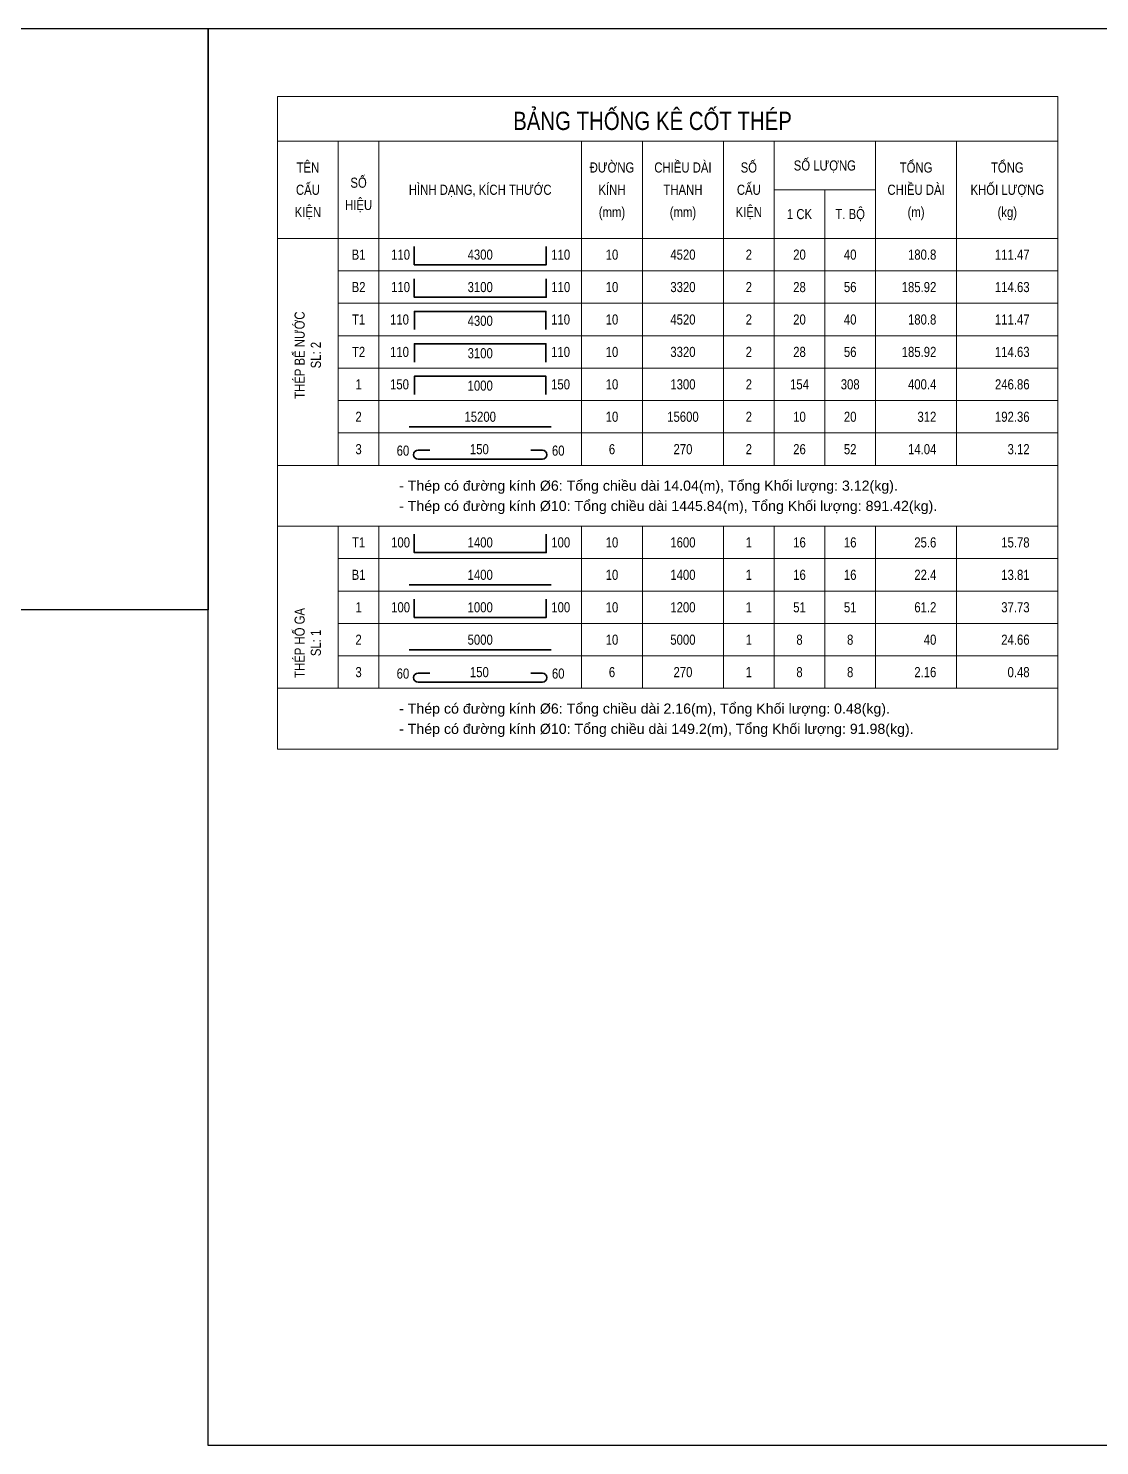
# Model space of a CAD drawing. Extents: x -165145 to 691808, y -202842 to 311040.
# Drawn here: x 231222 to 244433, y -192055 to -174572 of the extents above; entities that cross this region are included whole.
import ezdxf
from ezdxf.enums import TextEntityAlignment as Align

# ---------------------------------------------------------------- set-up
doc = ezdxf.new("R2010")
doc.units = 0
doc.header["$LTSCALE"] = 10
doc.header["$MEASUREMENT"] = 0
doc.layers.get('0').update_dxf_attribs({"linetype": 'CONTINUOUS'})
doc.layers.get('Defpoints').update_dxf_attribs({"color": 5, "linetype": 'CONTINUOUS'})
for name, color, linetype, lineweight in [('DCE_BaoBeTong', 4, 'CONTINUOUS', 18), ('Dce_text', 7, 'CONTINUOUS', 13), ('DCE_ThepChu', 1, 'CONTINUOUS', 35), ('GE_KC_NETMANH', 8, 'CONTINUOUS', 20), ('GE_KC_NETTHAY', 2, 'CONTINUOUS', 20), ('TEXT', 4, 'CONTINUOUS', 20)]:
    doc.layers.add(name, color=color, linetype=linetype, lineweight=lineweight)
doc.layers.add('GE_KC_STEEL', color=6, linetype='CONTINUOUS')
doc.styles.add('Dce_Text', font='arial.ttf', dxfattribs={"width": 0.8})
doc.styles.add('Dce_Text2', font='arial.ttf', dxfattribs={"width": 0.8})

# ---------------------------------------------------------------- blocks, each defined once
blk = doc.blocks.new('TKTitle')
at = {"layer": 'DCE_BaoBeTong'}
for p, q in [((15, -11), (15, -35)), ((25, -11), (25, -35)), ((75, -11), (75, -35)), ((90, -11), (90, -35)), ((110, -11), (110, -35)), ((122.5, -11), (122.5, -35)), ((147.5, -11), (147.5, -35)), ((167.5, -11), (167.5, -35)), ((122.5, -23), (147.5, -23)), ((135, -23), (135, -35))]:
    blk.add_line(p, q, dxfattribs=at)
for points in [[(0, 0), (0, -11), (0, -35), (15, -35), (25, -35), (75, -35), (90, -35), (122.5, -35), (135, -35), (147.5, -35), (167.5, -35), (192.5, -35), (192.5, -11), (192.5, 0), (0, 0)], [(0, -11), (15, -11), (25, -11), (75, -11), (90, -11), (122.5, -11), (147.5, -11), (167.5, -11), (192.5, -11)]]:
    blk.add_lwpolyline(points, dxfattribs=at)
at = {"style": 'Dce_Text', "width": 0.8}
for s, height, p in [('BẢNG THỐNG KÊ CỐT THÉP', 4.5, (92.5, -6)), ('TÊN', 2.5, (7.5, -17.5)), ('ĐƯỜNG', 2.5, (82.5, -17.5)), ('CHIỀU DÀI', 2.5, (100, -17.5)), ('SỐ', 2.5, (116.25, -17.5)), ('SỐ LƯỢNG', 2.5, (135, -17)), ('TỔNG', 2.5, (157.5, -17.5)), ('TỔNG', 2.5, (180, -17.5)), ('SỐ', 2.5, (20, -21.25)), ('CẤU', 2.5, (7.5, -23)), ('HÌNH DẠNG, KÍCH THƯỚC', 2.5, (50, -23)), ('KÍNH', 2.5, (82.5, -23)), ('THANH', 2.5, (100, -23)), ('CẤU', 2.5, (116.25, -23)), ('CHIỀU DÀI', 2.5, (157.5, -23)), ('KHỐI LƯỢNG', 2.5, (180, -23)), ('KIỆN', 2.5, (7.5, -28.5)), ('HIỆU', 2.5, (20, -26.75)), ('(mm)', 2.5, (82.5, -28.5)), ('(mm)', 2.5, (100, -28.5)), ('KIỆN', 2.5, (116.25, -28.5)), ('1 CK', 2.5, (128.75, -29)), ('T. BỘ', 2.5, (141.25, -29)), ('(m)', 2.5, (157.5, -28.5)), ('(kg)', 2.5, (180, -28.5))]:
    blk.add_text(s, height=height, dxfattribs=at).set_placement(p, align=Align.MIDDLE_CENTER)
blk = doc.blocks.new('TK7')
at = {"layer": 'DCE_BaoBeTong'}
for p, q in [((0, -8), (0, 0)), ((25, -8), (25, 0)), ((75, -8), (75, 0)), ((90, -8), (90, 0)), ((110, -8), (110, 0)), ((122.5, -8), (122.5, 0)), ((135, -8), (135, 0)), ((147.5, -8), (147.5, 0)), ((167.5, -8), (167.5, 0))]:
    blk.add_line(p, q, dxfattribs=at)
for points in [[(15, -8), (25, -8), (75, -8), (90, -8), (122.5, -8), (135, -8), (147.5, -8), (167.5, -8), (192.5, -8), (192.5, 0)], [(15, 0), (15, -8)]]:
    blk.add_lwpolyline(points, dxfattribs=at)
at = {"layer": 'DCE_ThepChu'}
blk.add_lwpolyline([(33.72, -2), (33.72, -6.5), (66.28, -6.5), (66.28, -2)], dxfattribs=at)
at = {"layer": 'Dce_text', "color": 2, "style": 'Dce_Text', "width": 0.8, "flags": 4}
for tag, p in [('SH', (20, -4)), ('L2', (50, -4)), ('DK', (82.5, -4)), ('sumL', (100, -4)), ('SKC', (116.25, -4)), ('SL', (128.75, -4))]:
    blk.add_attdef(tag, text='', height=2.5, dxfattribs=at).set_placement(p, align=Align.MIDDLE_CENTER)
for tag, p in [('L1', (32.68, -4)), ('Lall', (162.5, -4)), ('KL', (185.5, -4))]:
    blk.add_attdef(tag, text='', height=2.5, dxfattribs=at).set_placement(p, align=Align.MIDDLE_RIGHT)
blk.add_attdef('L3', text='', height=2.5, dxfattribs=at).set_placement((67.53, -4), align=Align.MIDDLE_LEFT)
at = {"layer": 'Dce_text', "color": 2, "style": 'Dce_Text', "width": 0.8}
blk.add_attdef('TSL', text='', height=2.5, dxfattribs=at).set_placement((141.25, -4), align=Align.MIDDLE_CENTER)
blk = doc.blocks.new('TK4')
at = {"layer": 'DCE_BaoBeTong'}
for p, q in [((0, -8), (0, 0)), ((25, -8), (25, 0)), ((75, -8), (75, 0)), ((90, -8), (90, 0)), ((110, -8), (110, 0)), ((122.5, -8), (122.5, 0)), ((135, -8), (135, 0)), ((147.5, -8), (147.5, 0)), ((167.5, -8), (167.5, 0))]:
    blk.add_line(p, q, dxfattribs=at)
for points in [[(15, -8), (25, -8), (75, -8), (90, -8), (122.5, -8), (135, -8), (147.5, -8), (167.5, -8), (192.5, -8), (192.5, 0)], [(15, 0), (15, -8)]]:
    blk.add_lwpolyline(points, dxfattribs=at)
at = {"layer": 'DCE_ThepChu'}
blk.add_lwpolyline([(33.78, -6.5), (33.78, -2), (66.22, -2), (66.22, -6.5)], dxfattribs=at)
at = {"layer": 'Dce_text', "color": 2, "style": 'Dce_Text', "width": 0.8, "flags": 4}
for tag, p in [('SH', (20, -4)), ('L2', (50, -4.32)), ('DK', (82.5, -4)), ('sumL', (100, -4)), ('SKC', (116.25, -4)), ('SL', (128.75, -4))]:
    blk.add_attdef(tag, text='', height=2.5, dxfattribs=at).set_placement(p, align=Align.MIDDLE_CENTER)
for tag, p in [('L1', (32.43, -4)), ('Lall', (162.5, -4)), ('KL', (185.5, -4))]:
    blk.add_attdef(tag, text='', height=2.5, dxfattribs=at).set_placement(p, align=Align.MIDDLE_RIGHT)
blk.add_attdef('L3', text='', height=2.5, dxfattribs=at).set_placement((67.48, -4), align=Align.MIDDLE_LEFT)
at = {"layer": 'Dce_text', "color": 2, "style": 'Dce_Text', "width": 0.8}
blk.add_attdef('TSL', text='', height=2.5, dxfattribs=at).set_placement((141.25, -4), align=Align.MIDDLE_CENTER)
blk = doc.blocks.new('TenCauKien')
at = {"layer": 'Dce_text', "style": 'Dce_Text', "width": 0.8}
for tag, p in [('TENCAUKIEN', (-2, 0)), ('SOCAUKIEN', (2, 0))]:
    blk.add_attdef(tag, text='', height=2.5, rotation=90, dxfattribs=at).set_placement(p, align=Align.MIDDLE_CENTER)
blk = doc.blocks.new('TK1')
at = {"layer": 'DCE_BaoBeTong'}
for p, q in [((0, -8), (0, 0)), ((25, -8), (25, 0)), ((75, -8), (75, 0)), ((90, -8), (90, 0)), ((110, -8), (110, 0)), ((122.5, -8), (122.5, 0)), ((135, -8), (135, 0)), ((147.5, -8), (147.5, 0)), ((167.5, -8), (167.5, 0))]:
    blk.add_line(p, q, dxfattribs=at)
for points in [[(15, -8), (25, -8), (75, -8), (90, -8), (122.5, -8), (135, -8), (147.5, -8), (167.5, -8), (192.5, -8), (192.5, 0)], [(15, 0), (15, -8)]]:
    blk.add_lwpolyline(points, dxfattribs=at)
at = {"layer": 'DCE_ThepChu'}
blk.add_lwpolyline([(32.5, -6.5), (67.5, -6.5)], dxfattribs=at)
at = {"layer": 'Dce_text', "color": 2, "style": 'Dce_Text', "width": 0.8, "flags": 4}
for tag, p in [('SH', (20, -4)), ('L', (50, -4)), ('DK', (82.5, -4)), ('sumL', (100, -4)), ('SKC', (116.25, -4)), ('SL', (128.75, -4))]:
    blk.add_attdef(tag, text='', height=2.5, dxfattribs=at).set_placement(p, align=Align.MIDDLE_CENTER)
at = {"layer": 'Dce_text', "color": 2, "style": 'Dce_Text', "width": 0.8}
blk.add_attdef('TSL', text='', height=2.5, dxfattribs=at).set_placement((141.25, -4), align=Align.MIDDLE_CENTER)
at = {"layer": 'Dce_text', "color": 2, "style": 'Dce_Text', "width": 0.8, "flags": 4}
for tag, p in [('Lall', (162.5, -4)), ('KL', (185.5, -4))]:
    blk.add_attdef(tag, text='', height=2.5, dxfattribs=at).set_placement(p, align=Align.MIDDLE_RIGHT)
blk = doc.blocks.new('TK8')
at = {"layer": 'DCE_BaoBeTong'}
for p, q in [((0, -8), (0, 0)), ((25, -8), (25, 0)), ((75, -8), (75, 0)), ((90, -8), (90, 0)), ((110, -8), (110, 0)), ((122.5, -8), (122.5, 0)), ((135, -8), (135, 0)), ((147.5, -8), (147.5, 0)), ((167.5, -8), (167.5, 0))]:
    blk.add_line(p, q, dxfattribs=at)
for points in [[(15, -8), (25, -8), (75, -8), (90, -8), (122.5, -8), (135, -8), (147.5, -8), (167.5, -8), (192.5, -8), (192.5, 0)], [(15, 0), (15, -8)]]:
    blk.add_lwpolyline(points, dxfattribs=at)
at = {"layer": 'DCE_ThepChu'}
blk.add_lwpolyline([(37.54, -4.23), (34.71, -4.23, 1), (34.71, -6.5), (65.29, -6.5, 1), (65.29, -4.23), (62.46, -4.23)], format="xyb", dxfattribs=at)
at = {"layer": 'Dce_text', "color": 2, "style": 'Dce_Text', "width": 0.8, "flags": 4}
for tag, p in [('SH', (20, -4)), ('L', (49.79, -4)), ('DK', (82.5, -4)), ('sumL', (100, -4)), ('SKC', (116.25, -4)), ('SL', (128.75, -4))]:
    blk.add_attdef(tag, text='', height=2.5, dxfattribs=at).set_placement(p, align=Align.MIDDLE_CENTER)
at = {"layer": 'Dce_text', "color": 2, "style": 'Dce_Text', "width": 0.8}
blk.add_attdef('M1', text='', height=2.5, dxfattribs=at).set_placement((32.5, -4.36), align=Align.MIDDLE_RIGHT)
blk.add_attdef('M2', text='', height=2.5, dxfattribs=at).set_placement((67.69, -4.36), align=Align.MIDDLE_LEFT)
blk.add_attdef('TSL', text='', height=2.5, dxfattribs=at).set_placement((141.25, -4), align=Align.MIDDLE_CENTER)
at = {"layer": 'Dce_text', "color": 2, "style": 'Dce_Text', "width": 0.8, "flags": 4}
for tag, p in [('Lall', (162.5, -4)), ('KL', (185.5, -4))]:
    blk.add_attdef(tag, text='', height=2.5, dxfattribs=at).set_placement(p, align=Align.MIDDLE_RIGHT)

msp = doc.modelspace()

# ---------------------------------------------------------------- linework, layer by layer
at = {"layer": 'DCE_BaoBeTong'}
for p, q in [((234294.13688, -179963.07079), (235044.13688, -179963.07079)), ((234294.13688, -179963.07079), (234294.13688, -180713.07079)), ((243919.13688, -179963.07079), (243919.13688, -180713.07079)), ((234294.13688, -180713.07079), (243919.13688, -180713.07079)), ((234294.13688, -182713.07079), (235044.13688, -182713.07079)), ((234294.13688, -182713.07079), (234294.13688, -183463.07079)), ((243919.13688, -182713.07079), (243919.13688, -183463.07079)), ((234294.13688, -183463.07079), (243919.13688, -183463.07079))]:
    msp.add_line(p, q, dxfattribs=at)
at = {"layer": 'Defpoints'}
for points in [[(224814.79282, -174571.72832), (233439.79282, -174571.72832), (233439.79282, -181746.72832), (224814.79282, -181746.72832)], [(233439.79282, -174571.72832), (254456.76157, -174571.72832), (254456.76157, -192055.40957), (233439.79282, -192055.40957)]]:
    msp.add_lwpolyline(points, close=True, dxfattribs=at)
at = {"layer": 'GE_KC_NETMANH'}
msp.add_line((174130.40086, -174571.72832), (385223.40086, -174571.72832), dxfattribs=at)

# ---------------------------------------------------------------- block references
at = {"layer": 'GE_KC_NETTHAY'}
ref = msp.add_blockref('TK7', (234294.13688, -180713.07079), dxfattribs=dict(at, xscale=50, yscale=50, zscale=50))
ref.add_attrib('SH', 'T1', dxfattribs={"layer": 'Dce_text', "color": 2, "height": 125, "style": 'Dce_Text', "width": 0.8}).set_placement((235294.13688, -180913.07079), align=Align.MIDDLE_CENTER)
ref.add_attrib('L2', '1400', dxfattribs={"layer": 'Dce_text', "color": 2, "height": 125, "style": 'Dce_Text', "width": 0.8}).set_placement((236794.13688, -180913.07079), align=Align.MIDDLE_CENTER)
ref.add_attrib('L1', '100', dxfattribs={"layer": 'Dce_text', "color": 2, "height": 125, "style": 'Dce_Text', "width": 0.8}).set_placement((235928.34929, -180913.07079), align=Align.MIDDLE_RIGHT)
ref.add_attrib('L3', '100', dxfattribs={"layer": 'Dce_text', "color": 2, "height": 125, "style": 'Dce_Text', "width": 0.8}).set_placement((237670.80739, -180913.07079), align=Align.MIDDLE_LEFT)
ref.add_attrib('DK', '10', dxfattribs={"layer": 'Dce_text', "color": 2, "height": 125, "style": 'Dce_Text', "width": 0.8}).set_placement((238419.13688, -180913.07079), align=Align.MIDDLE_CENTER)
ref.add_attrib('sumL', '1600', dxfattribs={"layer": 'Dce_text', "color": 2, "height": 125, "style": 'Dce_Text', "width": 0.8}).set_placement((239294.13688, -180913.07079), align=Align.MIDDLE_CENTER)
ref.add_attrib('SL', '16', dxfattribs={"layer": 'Dce_text', "color": 2, "height": 125, "style": 'Dce_Text', "width": 0.8}).set_placement((240731.63688, -180913.07079), align=Align.MIDDLE_CENTER)
ref.add_attrib('SKC', '1', dxfattribs={"layer": 'Dce_text', "color": 2, "height": 125, "style": 'Dce_Text', "width": 0.8}).set_placement((240106.63688, -180913.07079), align=Align.MIDDLE_CENTER)
ref.add_attrib('Lall', '25.6', dxfattribs={"layer": 'Dce_text', "color": 2, "height": 125, "style": 'Dce_Text', "width": 0.8}).set_placement((242419.13688, -180913.07079), align=Align.MIDDLE_RIGHT)
ref.add_attrib('KL', '15.78', dxfattribs={"layer": 'Dce_text', "color": 2, "height": 125, "style": 'Dce_Text', "width": 0.8}).set_placement((243569.13688, -180913.07079), align=Align.MIDDLE_RIGHT)
ref.add_attrib('TSL', '16', dxfattribs={"layer": 'Dce_text', "color": 2, "height": 125, "style": 'Dce_Text', "width": 0.8}).set_placement((241356.63688, -180913.07079), align=Align.MIDDLE_CENTER)
ref = msp.add_blockref('TK1', (234294.13688, -181113.07079), dxfattribs=dict(at, xscale=50, yscale=50, zscale=50))
ref.add_attrib('KL', '13.81', dxfattribs={"layer": 'Dce_text', "color": 2, "height": 125, "style": 'Dce_Text', "width": 0.8}).set_placement((243569.13688, -181313.07079), align=Align.MIDDLE_RIGHT)
ref.add_attrib('Lall', '22.4', dxfattribs={"layer": 'Dce_text', "color": 2, "height": 125, "style": 'Dce_Text', "width": 0.8}).set_placement((242419.13688, -181313.07079), align=Align.MIDDLE_RIGHT)
ref.add_attrib('SKC', '1', dxfattribs={"layer": 'Dce_text', "color": 2, "height": 125, "style": 'Dce_Text', "width": 0.8}).set_placement((240106.63688, -181313.07079), align=Align.MIDDLE_CENTER)
ref.add_attrib('SL', '16', dxfattribs={"layer": 'Dce_text', "color": 2, "height": 125, "style": 'Dce_Text', "width": 0.8}).set_placement((240731.63688, -181313.07079), align=Align.MIDDLE_CENTER)
ref.add_attrib('sumL', '1400', dxfattribs={"layer": 'Dce_text', "color": 2, "height": 125, "style": 'Dce_Text', "width": 0.8}).set_placement((239294.13688, -181313.07079), align=Align.MIDDLE_CENTER)
ref.add_attrib('DK', '10', dxfattribs={"layer": 'Dce_text', "color": 2, "height": 125, "style": 'Dce_Text', "width": 0.8}).set_placement((238419.13688, -181313.07079), align=Align.MIDDLE_CENTER)
ref.add_attrib('L', '1400', dxfattribs={"layer": 'Dce_text', "color": 2, "height": 125, "style": 'Dce_Text', "width": 0.8}).set_placement((236794.13688, -181313.07079), align=Align.MIDDLE_CENTER)
ref.add_attrib('SH', 'B1', dxfattribs={"layer": 'Dce_text', "color": 2, "height": 125, "style": 'Dce_Text', "width": 0.8}).set_placement((235294.13688, -181313.07079), align=Align.MIDDLE_CENTER)
ref.add_attrib('TSL', '16', dxfattribs={"layer": 'Dce_text', "color": 2, "height": 125, "style": 'Dce_Text', "width": 0.8}).set_placement((241356.63688, -181313.07079), align=Align.MIDDLE_CENTER)
ref = msp.add_blockref('TK7', (234294.13688, -181513.07079), dxfattribs=dict(at, xscale=50, yscale=50, zscale=50))
ref.add_attrib('SH', '1', dxfattribs={"layer": 'Dce_text', "color": 2, "height": 125, "style": 'Dce_Text', "width": 0.8}).set_placement((235294.13688, -181713.07079), align=Align.MIDDLE_CENTER)
ref.add_attrib('L2', '1000', dxfattribs={"layer": 'Dce_text', "color": 2, "height": 125, "style": 'Dce_Text', "width": 0.8}).set_placement((236794.13688, -181713.07079), align=Align.MIDDLE_CENTER)
ref.add_attrib('L1', '100', dxfattribs={"layer": 'Dce_text', "color": 2, "height": 125, "style": 'Dce_Text', "width": 0.8}).set_placement((235928.34929, -181713.07079), align=Align.MIDDLE_RIGHT)
ref.add_attrib('L3', '100', dxfattribs={"layer": 'Dce_text', "color": 2, "height": 125, "style": 'Dce_Text', "width": 0.8}).set_placement((237670.80739, -181713.07079), align=Align.MIDDLE_LEFT)
ref.add_attrib('DK', '10', dxfattribs={"layer": 'Dce_text', "color": 2, "height": 125, "style": 'Dce_Text', "width": 0.8}).set_placement((238419.13688, -181713.07079), align=Align.MIDDLE_CENTER)
ref.add_attrib('sumL', '1200', dxfattribs={"layer": 'Dce_text', "color": 2, "height": 125, "style": 'Dce_Text', "width": 0.8}).set_placement((239294.13688, -181713.07079), align=Align.MIDDLE_CENTER)
ref.add_attrib('SL', '51', dxfattribs={"layer": 'Dce_text', "color": 2, "height": 125, "style": 'Dce_Text', "width": 0.8}).set_placement((240731.63688, -181713.07079), align=Align.MIDDLE_CENTER)
ref.add_attrib('SKC', '1', dxfattribs={"layer": 'Dce_text', "color": 2, "height": 125, "style": 'Dce_Text', "width": 0.8}).set_placement((240106.63688, -181713.07079), align=Align.MIDDLE_CENTER)
ref.add_attrib('Lall', '61.2', dxfattribs={"layer": 'Dce_text', "color": 2, "height": 125, "style": 'Dce_Text', "width": 0.8}).set_placement((242419.13688, -181713.07079), align=Align.MIDDLE_RIGHT)
ref.add_attrib('KL', '37.73', dxfattribs={"layer": 'Dce_text', "color": 2, "height": 125, "style": 'Dce_Text', "width": 0.8}).set_placement((243569.13688, -181713.07079), align=Align.MIDDLE_RIGHT)
ref.add_attrib('TSL', '51', dxfattribs={"layer": 'Dce_text', "color": 2, "height": 125, "style": 'Dce_Text', "width": 0.8}).set_placement((241356.63688, -181713.07079), align=Align.MIDDLE_CENTER)
ref = msp.add_blockref('TK1', (234294.13688, -181913.07079), dxfattribs=dict(at, xscale=50, yscale=50, zscale=50))
ref.add_attrib('KL', '24.66', dxfattribs={"layer": 'Dce_text', "color": 2, "height": 125, "style": 'Dce_Text', "width": 0.8}).set_placement((243569.13688, -182113.07079), align=Align.MIDDLE_RIGHT)
ref.add_attrib('Lall', '40', dxfattribs={"layer": 'Dce_text', "color": 2, "height": 125, "style": 'Dce_Text', "width": 0.8}).set_placement((242419.13688, -182113.07079), align=Align.MIDDLE_RIGHT)
ref.add_attrib('SKC', '1', dxfattribs={"layer": 'Dce_text', "color": 2, "height": 125, "style": 'Dce_Text', "width": 0.8}).set_placement((240106.63688, -182113.07079), align=Align.MIDDLE_CENTER)
ref.add_attrib('SL', '8', dxfattribs={"layer": 'Dce_text', "color": 2, "height": 125, "style": 'Dce_Text', "width": 0.8}).set_placement((240731.63688, -182113.07079), align=Align.MIDDLE_CENTER)
ref.add_attrib('sumL', '5000', dxfattribs={"layer": 'Dce_text', "color": 2, "height": 125, "style": 'Dce_Text', "width": 0.8}).set_placement((239294.13688, -182113.07079), align=Align.MIDDLE_CENTER)
ref.add_attrib('DK', '10', dxfattribs={"layer": 'Dce_text', "color": 2, "height": 125, "style": 'Dce_Text', "width": 0.8}).set_placement((238419.13688, -182113.07079), align=Align.MIDDLE_CENTER)
ref.add_attrib('L', '5000', dxfattribs={"layer": 'Dce_text', "color": 2, "height": 125, "style": 'Dce_Text', "width": 0.8}).set_placement((236794.13688, -182113.07079), align=Align.MIDDLE_CENTER)
ref.add_attrib('SH', '2', dxfattribs={"layer": 'Dce_text', "color": 2, "height": 125, "style": 'Dce_Text', "width": 0.8}).set_placement((235294.13688, -182113.07079), align=Align.MIDDLE_CENTER)
ref.add_attrib('TSL', '8', dxfattribs={"layer": 'Dce_text', "color": 2, "height": 125, "style": 'Dce_Text', "width": 0.8}).set_placement((241356.63688, -182113.07079), align=Align.MIDDLE_CENTER)
ref = msp.add_blockref('TK8', (234294.13688, -182313.07079), dxfattribs=dict(at, xscale=50, yscale=50, zscale=50))
ref.add_attrib('M2', '60', dxfattribs={"layer": 'Dce_text', "color": 2, "height": 125, "style": 'Dce_Text', "width": 0.8}).set_placement((237678.42337, -182530.88443), align=Align.MIDDLE_LEFT)
ref.add_attrib('M1', '60', dxfattribs={"layer": 'Dce_text', "color": 2, "height": 125, "style": 'Dce_Text', "width": 0.8}).set_placement((235919.23666, -182530.88443), align=Align.MIDDLE_RIGHT)
ref.add_attrib('KL', '0.48', dxfattribs={"layer": 'Dce_text', "color": 2, "height": 125, "style": 'Dce_Text', "width": 0.8}).set_placement((243569.13688, -182513.07079), align=Align.MIDDLE_RIGHT)
ref.add_attrib('Lall', '2.16', dxfattribs={"layer": 'Dce_text', "color": 2, "height": 125, "style": 'Dce_Text', "width": 0.8}).set_placement((242419.13688, -182513.07079), align=Align.MIDDLE_RIGHT)
ref.add_attrib('SKC', '1', dxfattribs={"layer": 'Dce_text', "color": 2, "height": 125, "style": 'Dce_Text', "width": 0.8}).set_placement((240106.63688, -182513.07079), align=Align.MIDDLE_CENTER)
ref.add_attrib('SL', '8', dxfattribs={"layer": 'Dce_text', "color": 2, "height": 125, "style": 'Dce_Text', "width": 0.8}).set_placement((240731.63688, -182513.07079), align=Align.MIDDLE_CENTER)
ref.add_attrib('sumL', '270', dxfattribs={"layer": 'Dce_text', "color": 2, "height": 125, "style": 'Dce_Text', "width": 0.8}).set_placement((239294.13688, -182513.07079), align=Align.MIDDLE_CENTER)
ref.add_attrib('DK', '6', dxfattribs={"layer": 'Dce_text', "color": 2, "height": 125, "style": 'Dce_Text', "width": 0.8}).set_placement((238419.13688, -182513.07079), align=Align.MIDDLE_CENTER)
ref.add_attrib('L', '150', dxfattribs={"layer": 'Dce_text', "color": 2, "height": 125, "style": 'Dce_Text', "width": 0.8}).set_placement((236783.75931, -182513.07079), align=Align.MIDDLE_CENTER)
ref.add_attrib('SH', '3', dxfattribs={"layer": 'Dce_text', "color": 2, "height": 125, "style": 'Dce_Text', "width": 0.8}).set_placement((235294.13688, -182513.07079), align=Align.MIDDLE_CENTER)
ref.add_attrib('TSL', '8', dxfattribs={"layer": 'Dce_text', "color": 2, "height": 125, "style": 'Dce_Text', "width": 0.8}).set_placement((241356.63688, -182513.07079), align=Align.MIDDLE_CENTER)
at = {"layer": 'GE_KC_STEEL', "xscale": 50, "yscale": 50, "zscale": 50}
msp.add_blockref('TKTitle', (234294.13688, -175413.07079), dxfattribs=at)
at = {"layer": 'GE_KC_STEEL'}
ref = msp.add_blockref('TK7', (234294.13688, -177163.07079), dxfattribs=dict(at, xscale=50, yscale=50, zscale=50))
ref.add_attrib('SH', 'B1', dxfattribs={"layer": 'Dce_text', "color": 2, "height": 125, "style": 'Dce_Text', "width": 0.8}).set_placement((235294.13688, -177363.07079), align=Align.MIDDLE_CENTER)
ref.add_attrib('L2', '4300', dxfattribs={"layer": 'Dce_text', "color": 2, "height": 125, "style": 'Dce_Text', "width": 0.8}).set_placement((236794.13688, -177363.07079), align=Align.MIDDLE_CENTER)
ref.add_attrib('L1', '110', dxfattribs={"layer": 'Dce_text', "color": 2, "height": 125, "style": 'Dce_Text', "width": 0.8}).set_placement((235928.34929, -177363.07079), align=Align.MIDDLE_RIGHT)
ref.add_attrib('L3', '110', dxfattribs={"layer": 'Dce_text', "color": 2, "height": 125, "style": 'Dce_Text', "width": 0.8}).set_placement((237670.80739, -177363.07079), align=Align.MIDDLE_LEFT)
ref.add_attrib('DK', '10', dxfattribs={"layer": 'Dce_text', "color": 2, "height": 125, "style": 'Dce_Text', "width": 0.8}).set_placement((238419.13688, -177363.07079), align=Align.MIDDLE_CENTER)
ref.add_attrib('sumL', '4520', dxfattribs={"layer": 'Dce_text', "color": 2, "height": 125, "style": 'Dce_Text', "width": 0.8}).set_placement((239294.13688, -177363.07079), align=Align.MIDDLE_CENTER)
ref.add_attrib('SL', '20', dxfattribs={"layer": 'Dce_text', "color": 2, "height": 125, "style": 'Dce_Text', "width": 0.8}).set_placement((240731.63688, -177363.07079), align=Align.MIDDLE_CENTER)
ref.add_attrib('SKC', '2', dxfattribs={"layer": 'Dce_text', "color": 2, "height": 125, "style": 'Dce_Text', "width": 0.8}).set_placement((240106.63688, -177363.07079), align=Align.MIDDLE_CENTER)
ref.add_attrib('Lall', '180.8', dxfattribs={"layer": 'Dce_text', "color": 2, "height": 125, "style": 'Dce_Text', "width": 0.8}).set_placement((242419.13688, -177363.07079), align=Align.MIDDLE_RIGHT)
ref.add_attrib('KL', '111.47', dxfattribs={"layer": 'Dce_text', "color": 2, "height": 125, "style": 'Dce_Text', "width": 0.8}).set_placement((243569.13688, -177363.07079), align=Align.MIDDLE_RIGHT)
ref.add_attrib('TSL', '40', dxfattribs={"layer": 'Dce_text', "color": 2, "height": 125, "style": 'Dce_Text', "width": 0.8}).set_placement((241356.63688, -177363.07079), align=Align.MIDDLE_CENTER)
ref = msp.add_blockref('TK7', (234294.13688, -177563.07079), dxfattribs=dict(at, xscale=50, yscale=50, zscale=50))
ref.add_attrib('SH', 'B2', dxfattribs={"layer": 'Dce_text', "color": 2, "height": 125, "style": 'Dce_Text', "width": 0.8}).set_placement((235294.13688, -177763.07079), align=Align.MIDDLE_CENTER)
ref.add_attrib('L2', '3100', dxfattribs={"layer": 'Dce_text', "color": 2, "height": 125, "style": 'Dce_Text', "width": 0.8}).set_placement((236794.13688, -177763.07079), align=Align.MIDDLE_CENTER)
ref.add_attrib('L1', '110', dxfattribs={"layer": 'Dce_text', "color": 2, "height": 125, "style": 'Dce_Text', "width": 0.8}).set_placement((235928.34929, -177763.07079), align=Align.MIDDLE_RIGHT)
ref.add_attrib('L3', '110', dxfattribs={"layer": 'Dce_text', "color": 2, "height": 125, "style": 'Dce_Text', "width": 0.8}).set_placement((237670.80739, -177763.07079), align=Align.MIDDLE_LEFT)
ref.add_attrib('DK', '10', dxfattribs={"layer": 'Dce_text', "color": 2, "height": 125, "style": 'Dce_Text', "width": 0.8}).set_placement((238419.13688, -177763.07079), align=Align.MIDDLE_CENTER)
ref.add_attrib('sumL', '3320', dxfattribs={"layer": 'Dce_text', "color": 2, "height": 125, "style": 'Dce_Text', "width": 0.8}).set_placement((239294.13688, -177763.07079), align=Align.MIDDLE_CENTER)
ref.add_attrib('SL', '28', dxfattribs={"layer": 'Dce_text', "color": 2, "height": 125, "style": 'Dce_Text', "width": 0.8}).set_placement((240731.63688, -177763.07079), align=Align.MIDDLE_CENTER)
ref.add_attrib('SKC', '2', dxfattribs={"layer": 'Dce_text', "color": 2, "height": 125, "style": 'Dce_Text', "width": 0.8}).set_placement((240106.63688, -177763.07079), align=Align.MIDDLE_CENTER)
ref.add_attrib('Lall', '185.92', dxfattribs={"layer": 'Dce_text', "color": 2, "height": 125, "style": 'Dce_Text', "width": 0.8}).set_placement((242419.13688, -177763.07079), align=Align.MIDDLE_RIGHT)
ref.add_attrib('KL', '114.63', dxfattribs={"layer": 'Dce_text', "color": 2, "height": 125, "style": 'Dce_Text', "width": 0.8}).set_placement((243569.13688, -177763.07079), align=Align.MIDDLE_RIGHT)
ref.add_attrib('TSL', '56', dxfattribs={"layer": 'Dce_text', "color": 2, "height": 125, "style": 'Dce_Text', "width": 0.8}).set_placement((241356.63688, -177763.07079), align=Align.MIDDLE_CENTER)
ref = msp.add_blockref('TK4', (234294.13688, -177963.07079), dxfattribs=dict(at, xscale=50, yscale=50, zscale=50))
ref.add_attrib('SH', 'T1', dxfattribs={"layer": 'Dce_text', "color": 2, "height": 125, "style": 'Dce_Text', "width": 0.8}).set_placement((235294.13688, -178163.07079), align=Align.MIDDLE_CENTER)
ref.add_attrib('L2', '4300', dxfattribs={"layer": 'Dce_text', "color": 2, "height": 125, "style": 'Dce_Text', "width": 0.8}).set_placement((236794.13688, -178179.03258), align=Align.MIDDLE_CENTER)
ref.add_attrib('L1', '110', dxfattribs={"layer": 'Dce_text', "color": 2, "height": 125, "style": 'Dce_Text', "width": 0.8}).set_placement((235915.40218, -178163.07079), align=Align.MIDDLE_RIGHT)
ref.add_attrib('L3', '110', dxfattribs={"layer": 'Dce_text', "color": 2, "height": 125, "style": 'Dce_Text', "width": 0.8}).set_placement((237668.37585, -178163.07079), align=Align.MIDDLE_LEFT)
ref.add_attrib('DK', '10', dxfattribs={"layer": 'Dce_text', "color": 2, "height": 125, "style": 'Dce_Text', "width": 0.8}).set_placement((238419.13688, -178163.07079), align=Align.MIDDLE_CENTER)
ref.add_attrib('sumL', '4520', dxfattribs={"layer": 'Dce_text', "color": 2, "height": 125, "style": 'Dce_Text', "width": 0.8}).set_placement((239294.13688, -178163.07079), align=Align.MIDDLE_CENTER)
ref.add_attrib('SL', '20', dxfattribs={"layer": 'Dce_text', "color": 2, "height": 125, "style": 'Dce_Text', "width": 0.8}).set_placement((240731.63688, -178163.07079), align=Align.MIDDLE_CENTER)
ref.add_attrib('SKC', '2', dxfattribs={"layer": 'Dce_text', "color": 2, "height": 125, "style": 'Dce_Text', "width": 0.8}).set_placement((240106.63688, -178163.07079), align=Align.MIDDLE_CENTER)
ref.add_attrib('Lall', '180.8', dxfattribs={"layer": 'Dce_text', "color": 2, "height": 125, "style": 'Dce_Text', "width": 0.8}).set_placement((242419.13688, -178163.07079), align=Align.MIDDLE_RIGHT)
ref.add_attrib('KL', '111.47', dxfattribs={"layer": 'Dce_text', "color": 2, "height": 125, "style": 'Dce_Text', "width": 0.8}).set_placement((243569.13688, -178163.07079), align=Align.MIDDLE_RIGHT)
ref.add_attrib('TSL', '40', dxfattribs={"layer": 'Dce_text', "color": 2, "height": 125, "style": 'Dce_Text', "width": 0.8}).set_placement((241356.63688, -178163.07079), align=Align.MIDDLE_CENTER)
ref = msp.add_blockref('TK4', (234294.13688, -178363.07079), dxfattribs=dict(at, xscale=50, yscale=50, zscale=50))
ref.add_attrib('SH', 'T2', dxfattribs={"layer": 'Dce_text', "color": 2, "height": 125, "style": 'Dce_Text', "width": 0.8}).set_placement((235294.13688, -178563.07079), align=Align.MIDDLE_CENTER)
ref.add_attrib('L2', '3100', dxfattribs={"layer": 'Dce_text', "color": 2, "height": 125, "style": 'Dce_Text', "width": 0.8}).set_placement((236794.13688, -178579.03258), align=Align.MIDDLE_CENTER)
ref.add_attrib('L1', '110', dxfattribs={"layer": 'Dce_text', "color": 2, "height": 125, "style": 'Dce_Text', "width": 0.8}).set_placement((235915.40218, -178563.07079), align=Align.MIDDLE_RIGHT)
ref.add_attrib('L3', '110', dxfattribs={"layer": 'Dce_text', "color": 2, "height": 125, "style": 'Dce_Text', "width": 0.8}).set_placement((237668.37585, -178563.07079), align=Align.MIDDLE_LEFT)
ref.add_attrib('DK', '10', dxfattribs={"layer": 'Dce_text', "color": 2, "height": 125, "style": 'Dce_Text', "width": 0.8}).set_placement((238419.13688, -178563.07079), align=Align.MIDDLE_CENTER)
ref.add_attrib('sumL', '3320', dxfattribs={"layer": 'Dce_text', "color": 2, "height": 125, "style": 'Dce_Text', "width": 0.8}).set_placement((239294.13688, -178563.07079), align=Align.MIDDLE_CENTER)
ref.add_attrib('SL', '28', dxfattribs={"layer": 'Dce_text', "color": 2, "height": 125, "style": 'Dce_Text', "width": 0.8}).set_placement((240731.63688, -178563.07079), align=Align.MIDDLE_CENTER)
ref.add_attrib('SKC', '2', dxfattribs={"layer": 'Dce_text', "color": 2, "height": 125, "style": 'Dce_Text', "width": 0.8}).set_placement((240106.63688, -178563.07079), align=Align.MIDDLE_CENTER)
ref.add_attrib('Lall', '185.92', dxfattribs={"layer": 'Dce_text', "color": 2, "height": 125, "style": 'Dce_Text', "width": 0.8}).set_placement((242419.13688, -178563.07079), align=Align.MIDDLE_RIGHT)
ref.add_attrib('KL', '114.63', dxfattribs={"layer": 'Dce_text', "color": 2, "height": 125, "style": 'Dce_Text', "width": 0.8}).set_placement((243569.13688, -178563.07079), align=Align.MIDDLE_RIGHT)
ref.add_attrib('TSL', '56', dxfattribs={"layer": 'Dce_text', "color": 2, "height": 125, "style": 'Dce_Text', "width": 0.8}).set_placement((241356.63688, -178563.07079), align=Align.MIDDLE_CENTER)
ref = msp.add_blockref('TK4', (234294.13688, -178763.07079), dxfattribs=dict(at, xscale=50, yscale=50, zscale=50))
ref.add_attrib('SH', '1', dxfattribs={"layer": 'Dce_text', "color": 2, "height": 125, "style": 'Dce_Text', "width": 0.8}).set_placement((235294.13688, -178963.07079), align=Align.MIDDLE_CENTER)
ref.add_attrib('L2', '1000', dxfattribs={"layer": 'Dce_text', "color": 2, "height": 125, "style": 'Dce_Text', "width": 0.8}).set_placement((236794.13688, -178979.03258), align=Align.MIDDLE_CENTER)
ref.add_attrib('L1', '150', dxfattribs={"layer": 'Dce_text', "color": 2, "height": 125, "style": 'Dce_Text', "width": 0.8}).set_placement((235915.40218, -178963.07079), align=Align.MIDDLE_RIGHT)
ref.add_attrib('L3', '150', dxfattribs={"layer": 'Dce_text', "color": 2, "height": 125, "style": 'Dce_Text', "width": 0.8}).set_placement((237668.37585, -178963.07079), align=Align.MIDDLE_LEFT)
ref.add_attrib('DK', '10', dxfattribs={"layer": 'Dce_text', "color": 2, "height": 125, "style": 'Dce_Text', "width": 0.8}).set_placement((238419.13688, -178963.07079), align=Align.MIDDLE_CENTER)
ref.add_attrib('sumL', '1300', dxfattribs={"layer": 'Dce_text', "color": 2, "height": 125, "style": 'Dce_Text', "width": 0.8}).set_placement((239294.13688, -178963.07079), align=Align.MIDDLE_CENTER)
ref.add_attrib('SL', '154', dxfattribs={"layer": 'Dce_text', "color": 2, "height": 125, "style": 'Dce_Text', "width": 0.8}).set_placement((240731.63688, -178963.07079), align=Align.MIDDLE_CENTER)
ref.add_attrib('SKC', '2', dxfattribs={"layer": 'Dce_text', "color": 2, "height": 125, "style": 'Dce_Text', "width": 0.8}).set_placement((240106.63688, -178963.07079), align=Align.MIDDLE_CENTER)
ref.add_attrib('Lall', '400.4', dxfattribs={"layer": 'Dce_text', "color": 2, "height": 125, "style": 'Dce_Text', "width": 0.8}).set_placement((242419.13688, -178963.07079), align=Align.MIDDLE_RIGHT)
ref.add_attrib('KL', '246.86', dxfattribs={"layer": 'Dce_text', "color": 2, "height": 125, "style": 'Dce_Text', "width": 0.8}).set_placement((243569.13688, -178963.07079), align=Align.MIDDLE_RIGHT)
ref.add_attrib('TSL', '308', dxfattribs={"layer": 'Dce_text', "color": 2, "height": 125, "style": 'Dce_Text', "width": 0.8}).set_placement((241356.63688, -178963.07079), align=Align.MIDDLE_CENTER)
ref = msp.add_blockref('TK1', (234294.13688, -179163.07079), dxfattribs=dict(at, xscale=50, yscale=50, zscale=50))
ref.add_attrib('KL', '192.36', dxfattribs={"layer": 'Dce_text', "color": 2, "height": 125, "style": 'Dce_Text', "width": 0.8}).set_placement((243569.13688, -179363.07079), align=Align.MIDDLE_RIGHT)
ref.add_attrib('Lall', '312', dxfattribs={"layer": 'Dce_text', "color": 2, "height": 125, "style": 'Dce_Text', "width": 0.8}).set_placement((242419.13688, -179363.07079), align=Align.MIDDLE_RIGHT)
ref.add_attrib('SKC', '2', dxfattribs={"layer": 'Dce_text', "color": 2, "height": 125, "style": 'Dce_Text', "width": 0.8}).set_placement((240106.63688, -179363.07079), align=Align.MIDDLE_CENTER)
ref.add_attrib('SL', '10', dxfattribs={"layer": 'Dce_text', "color": 2, "height": 125, "style": 'Dce_Text', "width": 0.8}).set_placement((240731.63688, -179363.07079), align=Align.MIDDLE_CENTER)
ref.add_attrib('sumL', '15600', dxfattribs={"layer": 'Dce_text', "color": 2, "height": 125, "style": 'Dce_Text', "width": 0.8}).set_placement((239294.13688, -179363.07079), align=Align.MIDDLE_CENTER)
ref.add_attrib('DK', '10', dxfattribs={"layer": 'Dce_text', "color": 2, "height": 125, "style": 'Dce_Text', "width": 0.8}).set_placement((238419.13688, -179363.07079), align=Align.MIDDLE_CENTER)
ref.add_attrib('L', '15200', dxfattribs={"layer": 'Dce_text', "color": 2, "height": 125, "style": 'Dce_Text', "width": 0.8}).set_placement((236794.13688, -179363.07079), align=Align.MIDDLE_CENTER)
ref.add_attrib('SH', '2', dxfattribs={"layer": 'Dce_text', "color": 2, "height": 125, "style": 'Dce_Text', "width": 0.8}).set_placement((235294.13688, -179363.07079), align=Align.MIDDLE_CENTER)
ref.add_attrib('TSL', '20', dxfattribs={"layer": 'Dce_text', "color": 2, "height": 125, "style": 'Dce_Text', "width": 0.8}).set_placement((241356.63688, -179363.07079), align=Align.MIDDLE_CENTER)
ref = msp.add_blockref('TK8', (234294.13688, -179563.07079), dxfattribs=dict(at, xscale=50, yscale=50, zscale=50))
ref.add_attrib('M2', '60', dxfattribs={"layer": 'Dce_text', "color": 2, "height": 125, "style": 'Dce_Text', "width": 0.8}).set_placement((237678.42337, -179780.88443), align=Align.MIDDLE_LEFT)
ref.add_attrib('M1', '60', dxfattribs={"layer": 'Dce_text', "color": 2, "height": 125, "style": 'Dce_Text', "width": 0.8}).set_placement((235919.23666, -179780.88443), align=Align.MIDDLE_RIGHT)
ref.add_attrib('KL', '3.12', dxfattribs={"layer": 'Dce_text', "color": 2, "height": 125, "style": 'Dce_Text', "width": 0.8}).set_placement((243569.13688, -179763.07079), align=Align.MIDDLE_RIGHT)
ref.add_attrib('Lall', '14.04', dxfattribs={"layer": 'Dce_text', "color": 2, "height": 125, "style": 'Dce_Text', "width": 0.8}).set_placement((242419.13688, -179763.07079), align=Align.MIDDLE_RIGHT)
ref.add_attrib('SKC', '2', dxfattribs={"layer": 'Dce_text', "color": 2, "height": 125, "style": 'Dce_Text', "width": 0.8}).set_placement((240106.63688, -179763.07079), align=Align.MIDDLE_CENTER)
ref.add_attrib('SL', '26', dxfattribs={"layer": 'Dce_text', "color": 2, "height": 125, "style": 'Dce_Text', "width": 0.8}).set_placement((240731.63688, -179763.07079), align=Align.MIDDLE_CENTER)
ref.add_attrib('sumL', '270', dxfattribs={"layer": 'Dce_text', "color": 2, "height": 125, "style": 'Dce_Text', "width": 0.8}).set_placement((239294.13688, -179763.07079), align=Align.MIDDLE_CENTER)
ref.add_attrib('DK', '6', dxfattribs={"layer": 'Dce_text', "color": 2, "height": 125, "style": 'Dce_Text', "width": 0.8}).set_placement((238419.13688, -179763.07079), align=Align.MIDDLE_CENTER)
ref.add_attrib('L', '150', dxfattribs={"layer": 'Dce_text', "color": 2, "height": 125, "style": 'Dce_Text', "width": 0.8}).set_placement((236783.75931, -179763.07079), align=Align.MIDDLE_CENTER)
ref.add_attrib('SH', '3', dxfattribs={"layer": 'Dce_text', "color": 2, "height": 125, "style": 'Dce_Text', "width": 0.8}).set_placement((235294.13688, -179763.07079), align=Align.MIDDLE_CENTER)
ref.add_attrib('TSL', '52', dxfattribs={"layer": 'Dce_text', "color": 2, "height": 125, "style": 'Dce_Text', "width": 0.8}).set_placement((241356.63688, -179763.07079), align=Align.MIDDLE_CENTER)
at = {"layer": 'TEXT', "xscale": 50, "yscale": 50, "zscale": 50}
for p, values in [((234667.33583, -178603.05992), {'SOCAUKIEN': 'SL: 2', 'TENCAUKIEN': 'THÉP BỂ NƯỚC'}), ((234667.33583, -182153.05992), {'SOCAUKIEN': 'SL: 1', 'TENCAUKIEN': 'THÉP HỐ GA'})]:
    msp.add_blockref('TenCauKien', p, dxfattribs=at).add_auto_attribs(values)

# ---------------------------------------------------------------- texts
at = {"layer": 'Dce_text', "style": 'Dce_Text2'}
for s, p in [('- Thép có đường kính Ø6: Tổng chiều dài 14.04(m), Tổng Khối lượng: 3.12(kg).', (235794.13688, -180213.07079)), ('- Thép có đường kính Ø10: Tổng chiều dài 1445.84(m), Tổng Khối lượng: 891.42(kg).', (235794.13688, -180463.07079)), ('- Thép có đường kính Ø6: Tổng chiều dài 2.16(m), Tổng Khối lượng: 0.48(kg).', (235794.13688, -182963.07079)), ('- Thép có đường kính Ø10: Tổng chiều dài 149.2(m), Tổng Khối lượng: 91.98(kg).', (235794.13688, -183213.07079))]:
    msp.add_text(s, height=125, dxfattribs=at).set_placement(p, align=Align.MIDDLE_LEFT)

doc.saveas('drawing.dxf')
